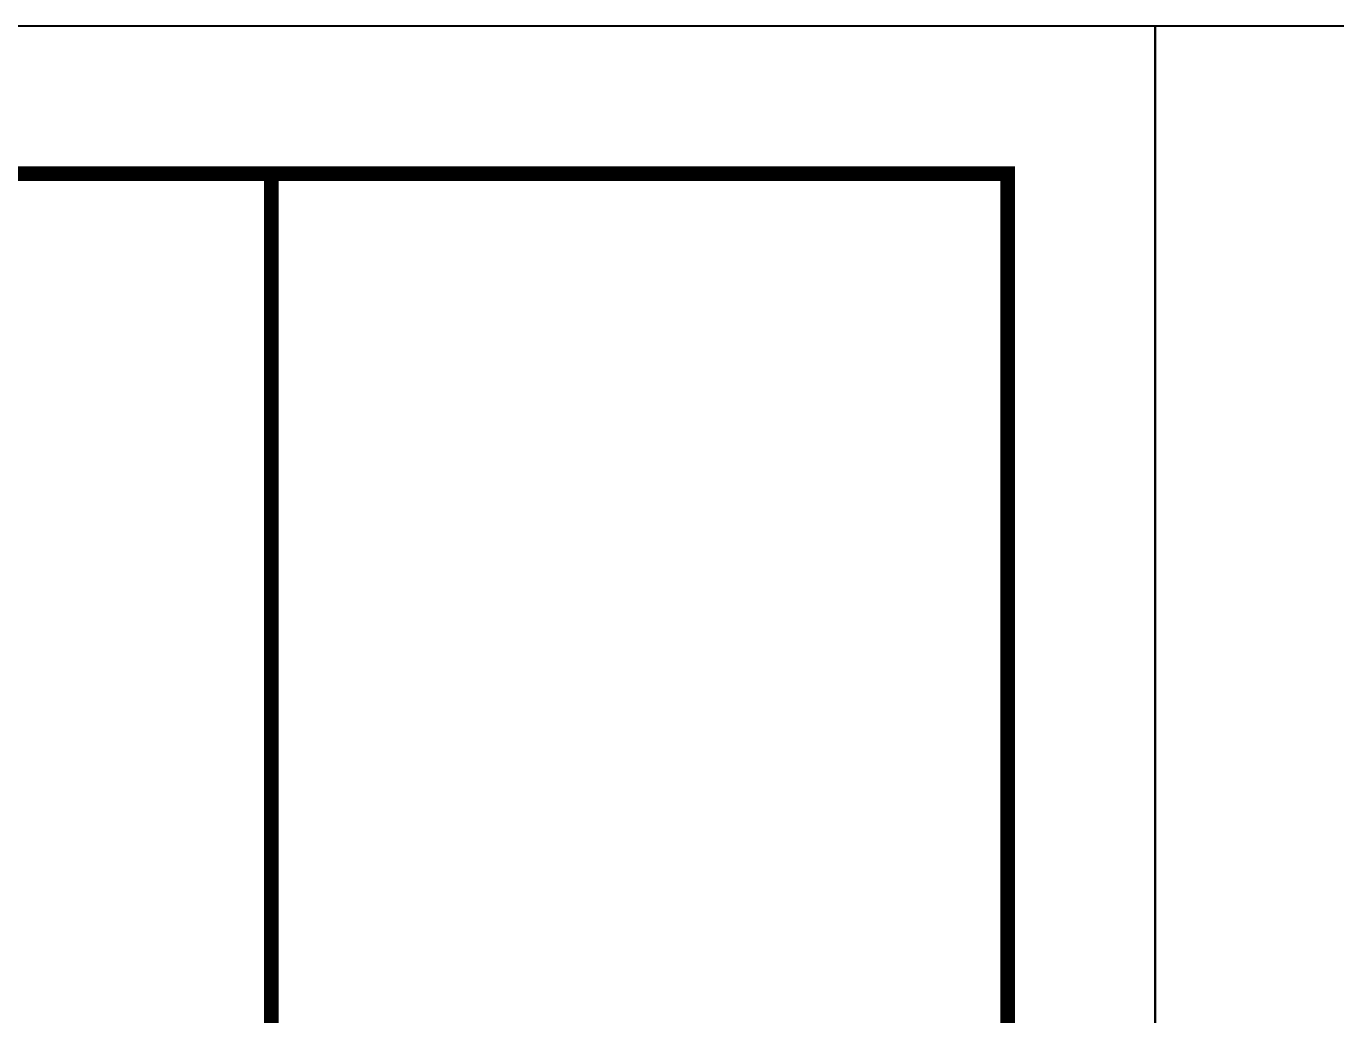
# Model space of a CAD drawing. Extents: x -137808 to 103746506, y -332957 to -111547.
# Drawn here: x -74302 to -65421, y -156568 to -149866 of the extents above; entities that cross this region are included whole.
import ezdxf

# ---------------------------------------------------------------- set-up
doc = ezdxf.new("R2010")
doc.units = 0
doc.header["$LTSCALE"] = 25
doc.header["$MEASUREMENT"] = 0
doc.layers.get('0').update_dxf_attribs({"linetype": 'CONTINUOUS'})
doc.layers.add('PUB_TITLE', color=4, linetype='CONTINUOUS')

# ---------------------------------------------------------------- blocks, each defined once
blk = doc.blocks.new('tjnhty')
at = {"const_width": 100}
blk.add_lwpolyline([(1267556.7, -1732652.9), (1267556.7, -1772652.9)], dxfattribs=at)
blk.add_lwpolyline([(1267556.7, -1732652.9), (1272550.7, -1732652.9), (1272550.7, -1772652.9), (1267556.7, -1772652.9)], close=True, dxfattribs=at)

msp = doc.modelspace()

# ---------------------------------------------------------------- linework, layer by layer
at = {"layer": 'PUB_TITLE'}
for points in [[(-126046.4, -191865.8), (-66646.4, -191865.8), (-66646.4, -149865.8), (-126046.4, -149865.8)], [(-126046.4, -191865.8), (-66646.4, -191865.8), (-66646.4, -149865.8), (-126046.4, -149865.8)], [(-66646.4, -191865.8), (-7246.4, -191865.8), (-7246.4, -149865.8), (-66646.4, -149865.8)], [(-66646.4, -191865.8), (-7246.4, -191865.8), (-7246.4, -149865.8), (-66646.4, -149865.8)]]:
    msp.add_lwpolyline(points, close=True, dxfattribs=at)
at = {"layer": 'PUB_TITLE', "const_width": 100}
msp.add_lwpolyline([(-123546.4, -190865.8), (-67646.4, -190865.8), (-67646.4, -150865.8), (-123546.4, -150865.8)], close=True, dxfattribs=at)
msp.add_lwpolyline([(-123546.4, -190865.8), (-67646.4, -190865.8), (-67646.4, -150865.8), (-123546.4, -150865.8)], close=True, dxfattribs=at)

# ---------------------------------------------------------------- block references
msp.add_blockref('tjnhty', (-1340197.1, 1581787.1))
msp.add_blockref('tjnhty', (-1340197.1, 1581787.1))

doc.saveas('drawing.dxf')
